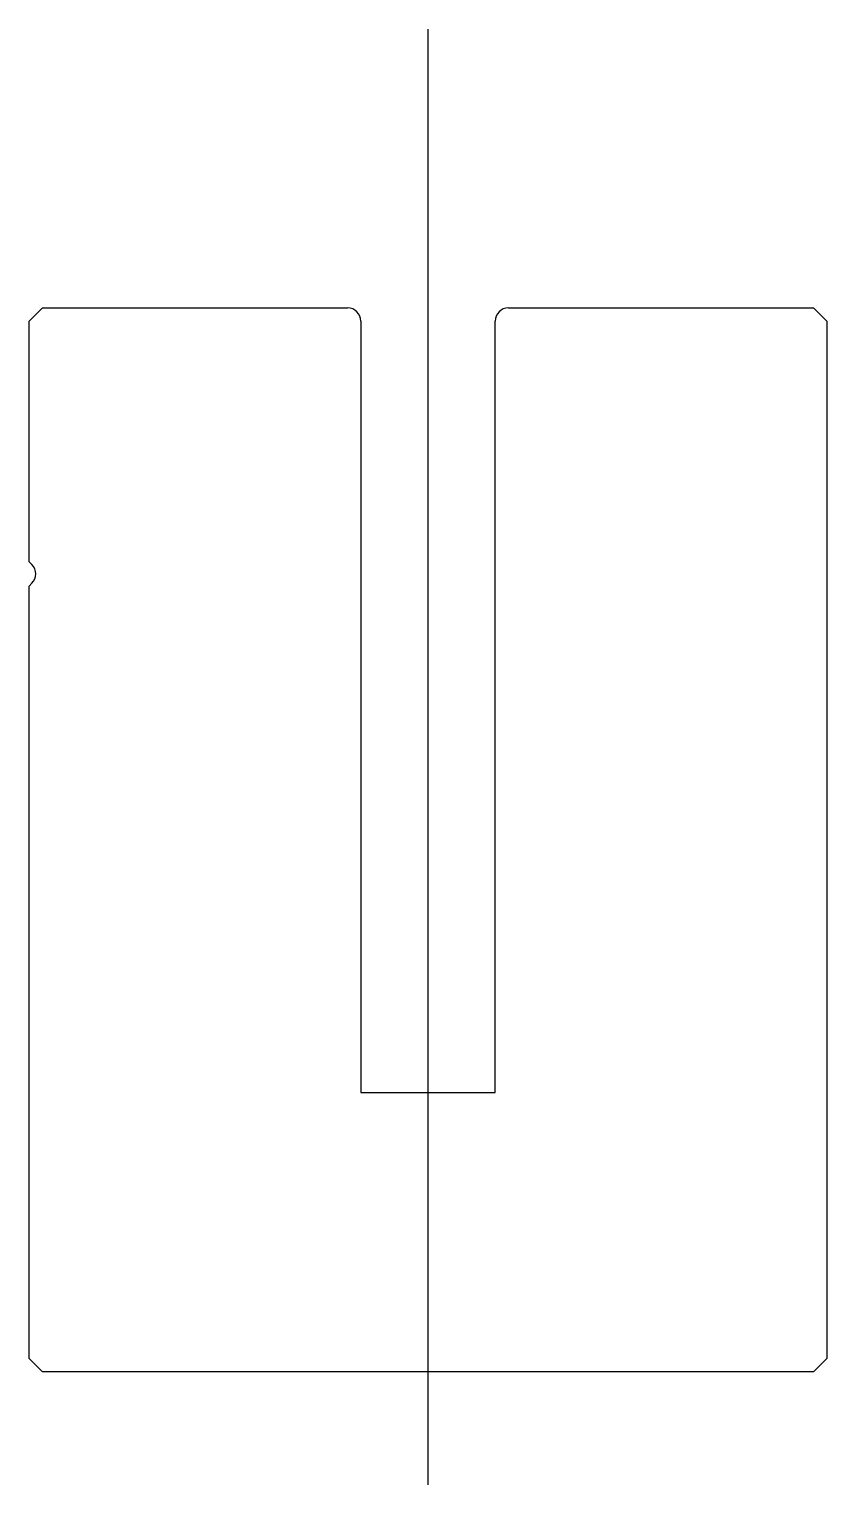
# Model space of a CAD drawing. Header units: metres. Extents: x -31 to 29, y -49 to 60.
import ezdxf

# ---------------------------------------------------------------- set-up
doc = ezdxf.new("R2010")
doc.units = ezdxf.units.M

msp = doc.modelspace()

# ---------------------------------------------------------------- linework, layer by layer
for p, q in [((-0.804049, -49.149839), (-0.804049, 60.310108)), ((-29.804049, 39.348088), (-30.804049, 38.348088)), ((-30.804049, 20.262302), (-30.804049, 38.348088)), ((-29.804049, 39.348088), (-6.854049, 39.348088)), ((-5.854049, 38.348088), (-5.854049, -19.651912)), ((4.245951, -19.651912), (4.245951, 38.348088)), ((5.245951, 39.348088), (28.195951, 39.348088)), ((29.195951, 38.348088), (28.195951, 39.348088)), ((29.195951, 38.348088), (29.195951, -39.651912)), ((-30.804049, 20.262302), (-30.596942, 20.055195)), ((-30.596942, 18.640982), (-30.804049, 18.433875)), ((-30.804049, -39.651912), (-30.804049, 18.433875)), ((-5.854049, -19.651912), (4.245951, -19.651912)), ((-30.804049, -39.651912), (-29.804049, -40.651912)), ((28.195951, -40.651912), (29.195951, -39.651912)), ((28.195951, -40.651912), (-29.804049, -40.651912))]:
    msp.add_line(p, q)
for centre, start, end in [((-6.854049, 38.348088), 0, 90), ((5.245951, 38.348088), 90, 180), ((-31.304049, 19.348088), 315, 45)]:
    msp.add_arc(centre, 1, start, end)

doc.saveas('drawing.dxf')
